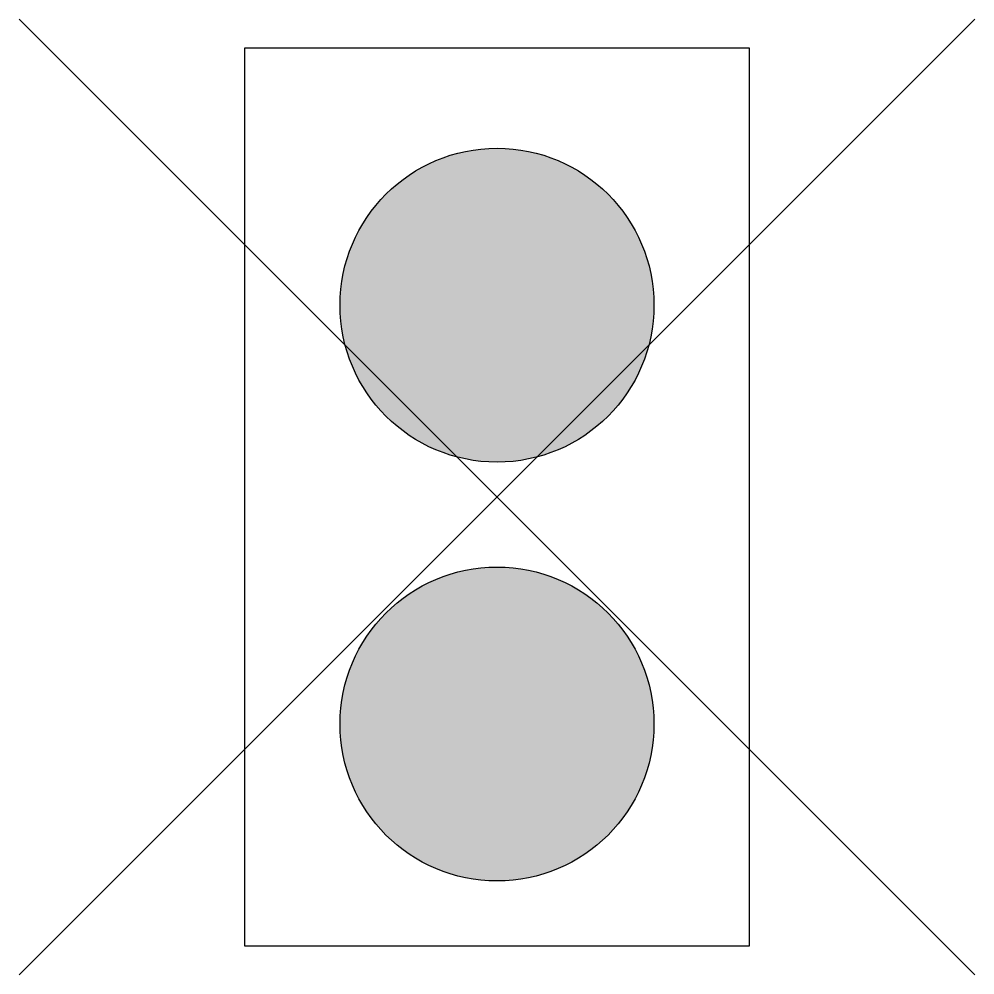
# Model space of a CAD drawing. Extents: x -2.53 to 2.53, y -2.53 to 2.53.
import ezdxf

# ---------------------------------------------------------------- set-up
doc = ezdxf.new("R2010")
doc.units = 0

msp = doc.modelspace()

# ---------------------------------------------------------------- hatches: boundary and pattern name
h = msp.add_hatch(color=256)
edge = h.paths.add_edge_path()
edge.add_arc((0, 1.0135), 0.8295, 0, 360)
h = msp.add_hatch(color=256)
edge = h.paths.add_edge_path()
edge.add_arc((0, -1.1995), 0.8295, 0, 360)

# ---------------------------------------------------------------- linework, layer by layer
for p, q in [((-2.5251, -2.5251), (2.5251, 2.5251)), ((2.5251, -2.5251), (-2.5251, 2.5251))]:
    msp.add_line(p, q)
at = {"flags": 128}
msp.add_lwpolyline([(-1.3334, -2.3723), (1.3334, -2.3723), (1.3334, 2.3723), (-1.3334, 2.3723)], close=True, dxfattribs=at)
for centre in [(0, 1.0135), (0, -1.1995)]:
    msp.add_circle(centre, 0.8295)

doc.saveas('drawing.dxf')
